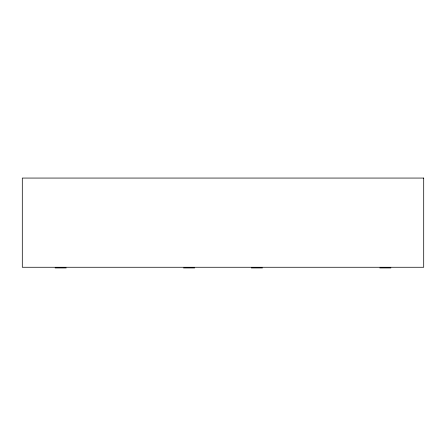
<?xml version="1.0" encoding="UTF-8"?>
<svg xmlns="http://www.w3.org/2000/svg" width="446" height="446" viewBox="0 0 446 446"><rect width="100%" height="100%" fill="white"/><g stroke="black" fill="none" stroke-linecap="round" stroke-linejoin="round"><path stroke-width="0.67" d="M55.081 267.935L66.231 267.935M183.529 267.935L194.679 267.935M251.321 267.935L262.471 267.935M379.769 267.935L390.919 267.935M423.7 178.065L22.3 178.065L22.3 267.265L423.7 267.265L423.7 178.065"/></g></svg>
